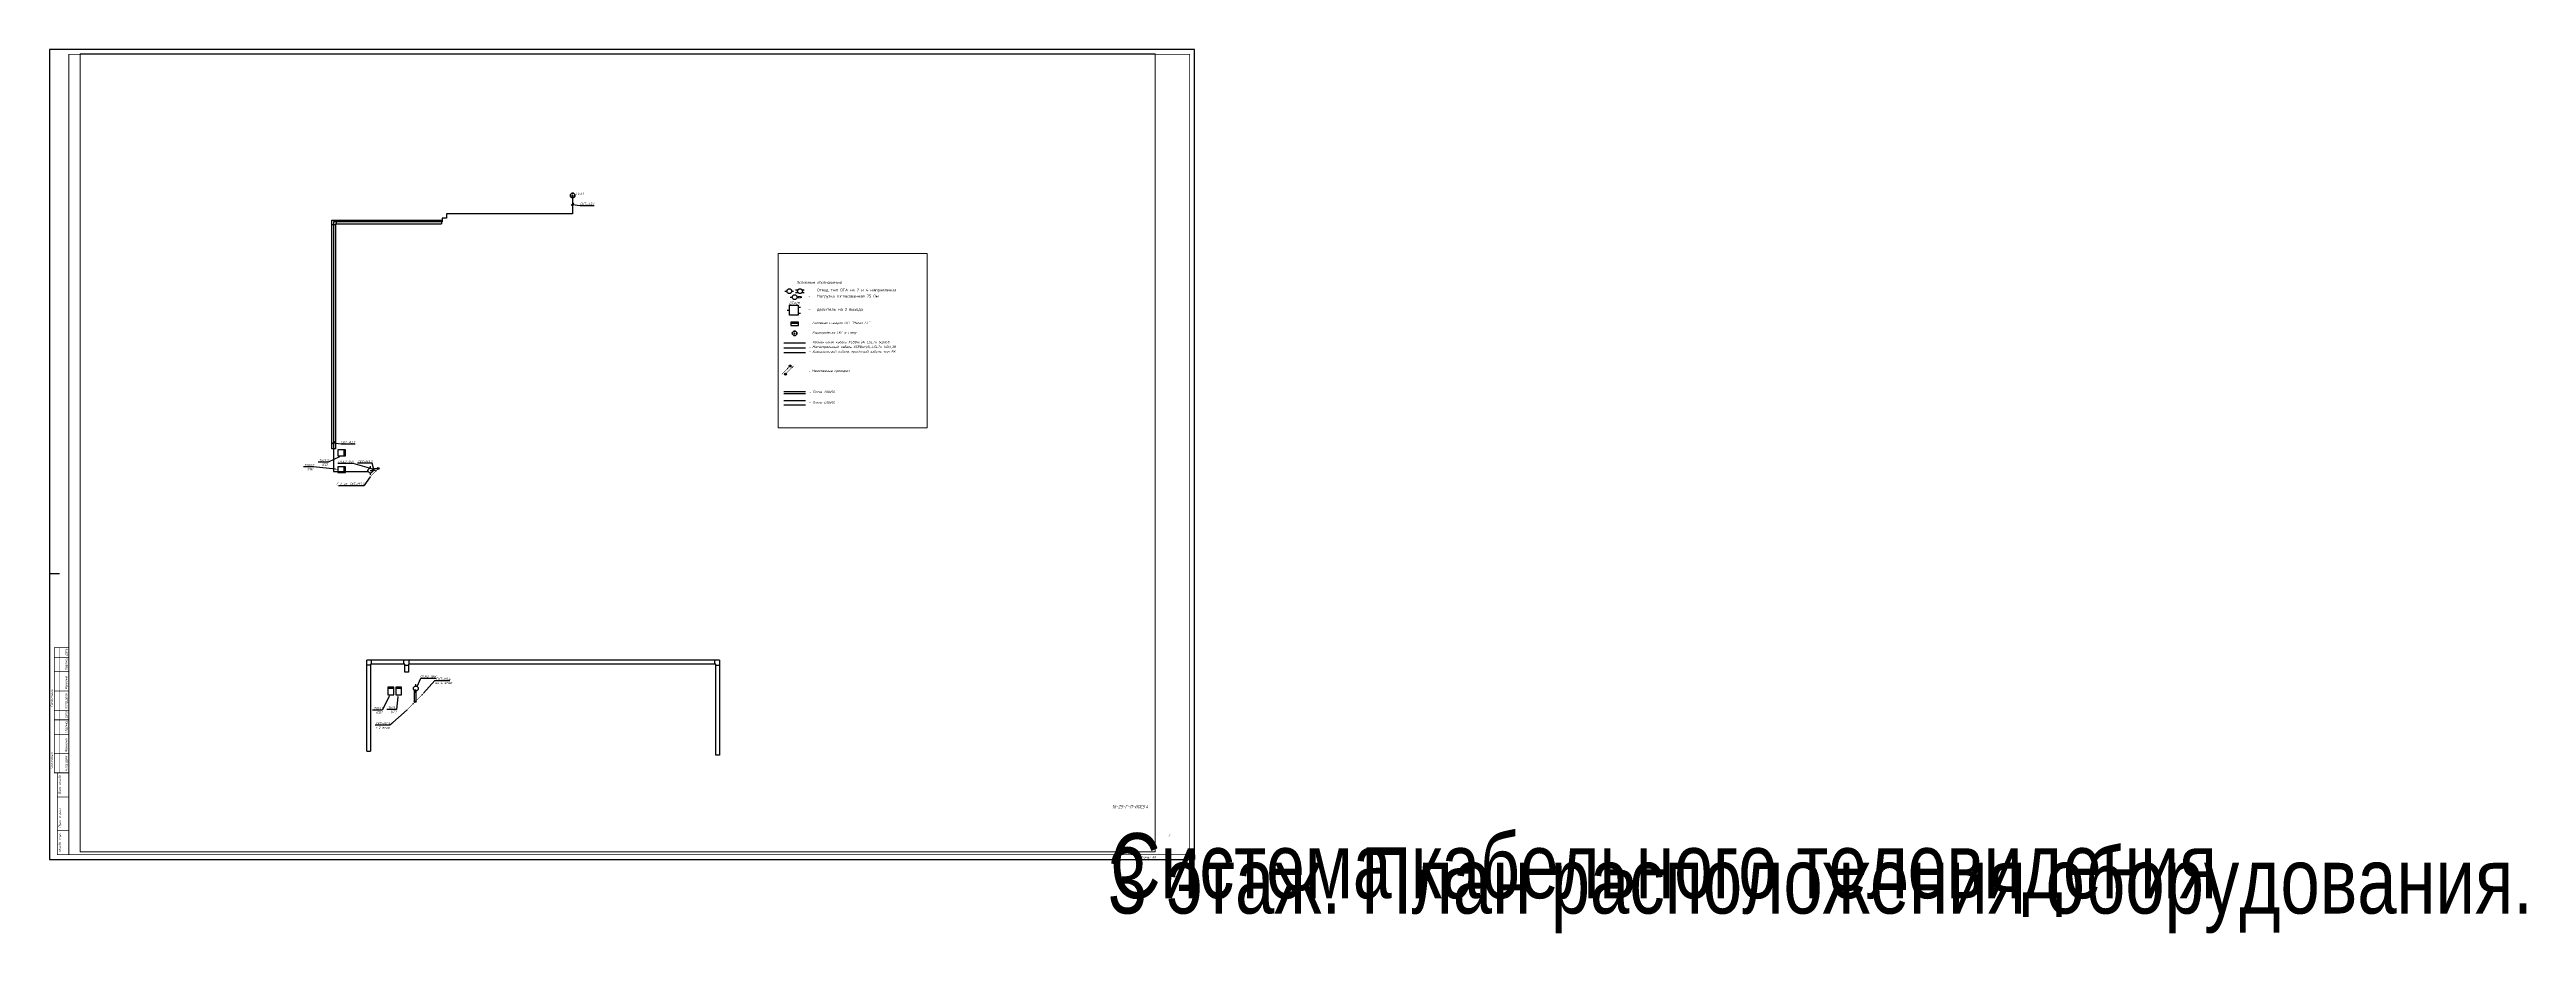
# Paper-space layout '7. 3 этаж' of a CAD drawing. Header units: millimetres. Extents: x 0 to 2573, y -77 to 841.
# The model-space entities are those that its viewports show. They can reach past a viewport. Long polylines and large blocks are cut down to what shows.
import ezdxf
from ezdxf import colors
from ezdxf.entities.mleader import LeaderData, LeaderLine
from ezdxf.enums import TextEntityAlignment as Align
from ezdxf.math import Vec2, Vec3

# ---------------------------------------------------------------- set-up
doc = ezdxf.new("R2018")
doc.units = ezdxf.units.MM
doc.set_wipeout_variables(frame=1)
doc.linetypes.add('$AUDIT_BAD_LTYPE2', pattern=[0, 0, 0])
doc.layers.get('Defpoints').update_dxf_attribs({"lineweight": 50, "true_color": 0xbeff1a})
for name, color, linetype in [('102 Рамка', 252, 'Continuous'), ('СКС_ТШ', 7, 'Continuous'), ('СОУЭ_Оборуд.', 7, 'Continuous')]:
    doc.layers.add(name, color=color, linetype=linetype)
for name, color, linetype, lineweight in [('РФ_Каб.Абонентский', 3, 'Continuous', 30), ('РФ_Каб.Магистраль', 1, 'Continuous', 30), ('РФ_ТШ', 8, 'Continuous', 30), ('СС Текст', 7, 'Continuous', 25), ('СС_СКК_Лоток', 54, 'Continuous', 30), ('СС_Схема', 7, 'Continuous', 30), ('ТВ. Абонентская', 3, 'Continuous', 30), ('текст', 7, 'Continuous', 13), ('Текст Радио', 7, 'Continuous', 20), ('Часофикация', 250, 'Continuous', 20)]:
    doc.layers.add(name, color=color, linetype=linetype, lineweight=lineweight)
doc.styles.add('DEN', font='isocpeur.ttf', dxfattribs={"height": 300})
doc.styles.add('ISOCPEUR', font='isocpeui.ttf', dxfattribs={"height": 2.5})
doc.styles.get("Standard").update_dxf_attribs({"font": 'arial.ttf'})

# ---------------------------------------------------------------- blocks, each defined once
blk = doc.blocks.new('*U285')
at = {"layer": '102 Рамка', "color": 0}
blk.add_lwpolyline([(1189, 841), (0, 841), (0, 0), (1189, 0)], close=True, dxfattribs=at)
at = {"layer": '102 Рамка', "color": 0, "const_width": 0.8}
for points in [[(1184, 5), (1184, 836), (20, 836), (20, 5)], [(5, 220), (20, 220), (20, 90), (5, 90)], [(8, 5), (20, 5), (20, 90), (8, 90)]]:
    blk.add_lwpolyline(points, close=True, dxfattribs=at)
at = {"layer": '102 Рамка', "color": 0}
for points in [[(0, 297), (10.4, 297)], [(1189, 5), (1189, 0)]]:
    blk.add_lwpolyline(points, dxfattribs=at)
for points, const_width in [([(5, 210), (20, 210)], 0.8), ([(10, 90), (10, 220)], 0.05), ([(15, 90), (15, 220)], 0.05), ([(5, 195), (20, 195)], 0.8), ([(5, 175), (20, 175)], 0.8), ([(5, 155), (20, 155)], 0.8), ([(5, 145), (20, 145)], 0.8), ([(5, 130), (20, 130)], 0.8), ([(5, 110), (20, 110)], 0.8), ([(13, 90), (13, 5)], 0.05), ([(8, 65), (20, 65)], 0.8), ([(8, 30), (20, 30)], 0.8)]:
    blk.add_lwpolyline(points, dxfattribs=dict(at, const_width=const_width))
at = {"color": 7, "style": 'ISOCPEUR', "oblique": 10, "width": 0.8}
for tag, height, p in [('ИМЯ-ПРОЕКТА', 3.5, (1122, 54.9)), ('НОМЕР-ЛИСТА', 2.5, (1162.6, 25))]:
    blk.add_attdef(tag, text='', height=height, dxfattribs=at).set_placement(p, align=Align.MIDDLE_CENTER)
at = {"color": 7, "lineweight": 30, "oblique": 10, "width": 0.8, "flags": 104}
for tag, p in [('РАЗДЕЛ-ПРОЕКТА', (1101.6, 27.4)), ('НАИМЕНОВАНИЕ-ЧЕРТЕЖА', (1099, 12.5))]:
    blk.add_attdef(tag, text='', height=2.5, dxfattribs=at).set_placement(p, align=Align.MIDDLE_CENTER)
at = {"layer": '102 Рамка', "color": 7, "style": 'ISOCPEUR', "width": 0.8}
for s, p in [('Дата', (17.2, 211.5)), ('Подпись', (17.2, 196.5)), ('Фамилия', (17.2, 176.5)), ('Согласовано', (2.5, 158.5)), ('N.отд.долж.', (17.2, 156.5)), ('Дата', (17.2, 146.5)), ('Подпись', (17.2, 131.5)), ('Согласовано', (2.5, 93.5)), ('Фамилия', (17.2, 111.5)), ('N.отд.долж.', (17.2, 91.5)), ('Взам. инв.No.', (10.5, 68)), ('Подп. и дата', (10.5, 33)), ('Инв.No. подп.', (10.5, 8))]:
    blk.add_text(s, height=2.5, rotation=90, dxfattribs=at).set_placement(p, align=Align.MIDDLE_LEFT)
blk.add_attdef('FORMATTEXT', text='', height=2.5, dxfattribs=at).set_placement((1132.5, 3.8), align=Align.TOP_LEFT)
blk = doc.blocks.new('*U271')
at = {"color": 0}
blk.add_lwpolyline([(-0.7, -0.7, 0, 1.5, 0), (-2.8, -2.8, 2, 2, 0)], format="xyseb", dxfattribs=at)
at = {"color": 0, "const_width": 0.5}
blk.add_lwpolyline([(-8.5, -8.5), (-2.8, -2.8)], dxfattribs=at)
at = {"color": 0}
for radius in [1, 0.5]:
    blk.add_circle((0, 0), radius, dxfattribs=at)
blk = doc.blocks.new('*U274')
at = {"color": 0}
for points in [[(-0.7, -0.7, 0, 1.5, 0), (-2.8, -2.8, 2, 2, 0)], [(8.7, 8.7, 0, 1.5, 0), (6.6, 6.6, 2, 2, 0)]]:
    blk.add_lwpolyline(points, format="xyseb", dxfattribs=at)
at = {"color": 0, "const_width": 0.5}
for points in [[(0.7, 0.7), (6.6, 6.6)], [(-8.5, -8.5), (-2.8, -2.8)]]:
    blk.add_lwpolyline(points, dxfattribs=at)
at = {"color": 0}
for radius in [1, 0.5]:
    blk.add_circle((0, 0), radius, dxfattribs=at)
blk = doc.blocks.new('Лоток 3 этаж')
at = {"layer": 'СС_СКК_Лоток', "color": 0}
for p, q in [((597211, -89345), (597211, -65597)), ((597211, -65597), (608631, -65597)), ((597611, -66107), (597211, -66107)), ((597611, -65997), (597612, -89345)), ((597611, -65997), (608631, -65997)), ((597711, -65997), (597711, -65597)), ((608631, -65597), (608631, -65997)), ((597612, -89345), (597211, -89345)), ((600853, -120752), (600853, -111307)), ((637503, -111307), (600853, -111307)), ((601253, -111802), (600853, -111802)), ((604791, -111707), (601253, -111707)), ((601253, -111707), (601253, -120752)), ((601335, -111707), (601335, -111307)), ((604709, -111707), (604709, -111307)), ((604791, -112550), (604791, -111707)), ((604791, -111816), (605191, -111816)), ((605191, -112550), (604791, -112550)), ((637103, -111707), (605191, -111707)), ((605191, -111707), (605191, -112550)), ((605269, -111707), (605269, -111307)), ((637019, -111707), (637019, -111307)), ((637103, -121156), (637103, -111707)), ((637103, -111802), (637503, -111802)), ((637503, -111307), (637503, -121156)), ((600853, -120752), (601253, -120752)), ((637503, -121156), (637103, -121156))]:
    blk.add_line(p, q, dxfattribs=at)
blk = doc.blocks.new('*U270')
at = {"color": 0, "const_width": 0.5}
blk.add_lwpolyline([(0.7, 0.7), (6.6, 6.6)], dxfattribs=at)
at = {"color": 0}
blk.add_lwpolyline([(8.7, 8.7, 0, 1.5, 0), (6.6, 6.6, 2, 2, 0)], format="xyseb", dxfattribs=at)
for radius in [1, 0.5]:
    blk.add_circle((0, 0), radius, dxfattribs=at)
blk = doc.blocks.new('*U167')
at = {"color": 0, "lineweight": 30}
blk.add_lwpolyline([(300, 0), (300, 800), (-300, 800), (-300, 0)], close=True, dxfattribs=at)
blk.add_lwpolyline([(300, 650), (-300, 650)], dxfattribs=at)
blk = doc.blocks.new('*U275')
at = {"color": 0, "lineweight": 30}
blk.add_lwpolyline([(800, 0), (800, 350), (0, 350), (0, 0)], close=True, dxfattribs=at)
blk.add_lwpolyline([(800, 200), (0, 200)], dxfattribs=at)
blk = doc.blocks.new('_Oblique')
at = {"color": 0, "linetype": 'ByBlock', "lineweight": -2}
blk.add_line((-0.5, -0.5), (0.5, 0.5), dxfattribs=at)
blk = doc.blocks.new('_None')
blk = doc.blocks.new('A$C13B90458')
at = {"lineweight": 40}
for radius in [200, 18.8]:
    blk.add_circle((0, 0), radius, dxfattribs=at)
blk = doc.blocks.new('*U292')
at = {"color": 0, "lineweight": 30}
for p, q in [((0, 250), (0, 450)), ((0, -450), (0, -250))]:
    blk.add_line(p, q, dxfattribs=at)
at = {"color": 0, "linetype": '$AUDIT_BAD_LTYPE2', "lineweight": 30}
blk.add_circle((0, 0), 250, dxfattribs=at)
blk = doc.blocks.new('*U290')
for p, q in [((-2.3, 5), (0, 5)), ((0, 0), (0, 10.1)), ((0, 10.1), (9, 10.1)), ((9, 0), (0, 0)), ((9, 10.1), (9, 0)), ((9, 8.3), (11.3, 8.3)), ((9, 1.8), (11.3, 1.8))]:
    blk.add_line(p, q)
at = {"style": 'ISOCPEUR'}
blk.add_attdef('НАЗВАНИЕ', (-0.6, 11.2), '', height=2.5, dxfattribs=at)
blk = doc.blocks.new('*U291')
at = {"color": 0, "lineweight": 30}
for p, q in [((-150, 200), (-150, 450)), ((150, 200), (150, 450)), ((-150, -450), (-150, -200)), ((150, -450), (150, -200))]:
    blk.add_line(p, q, dxfattribs=at)
at = {"color": 0, "linetype": '$AUDIT_BAD_LTYPE2', "lineweight": 30}
blk.add_circle((0, 0), 250, dxfattribs=at)
blk = doc.blocks.new('Нагр 75 Ом')
for points in [[(2.5, 0), (3.5, 0)], [(3.5, 0.75), (3.5, -0.75)]]:
    blk.add_lwpolyline(points)
at = {"layer": 'Часофикация'}
blk.add_lwpolyline([(2.5, 0.75), (0, 0.75), (0, -0.75), (2.5, -0.75)], close=True, dxfattribs=at)

msp = doc.modelspace()

# ---------------------------------------------------------------- linework, layer by layer
at = {"layer": 'РФ_Каб.Абонентский'}
msp.add_lwpolyline([(622236.6, -63043.3), (622236.6, -64945.3), (609145.9, -64945.3), (609145.9, -65413.6), (608680.6, -65413.6), (608680.6, -65797.3), (597411, -65797.3), (597411, -91710.3), (601048.4, -91709.8)], dxfattribs=at)
at = {"layer": 'РФ_Каб.Магистраль'}
for points in [[(601212, -91615), (601571.5, -91615), (601571.5, -91400.3), (602049, -91400.3)], [(605990.4, -115591.9), (605990.4, -114402.8), (605790.5, -114402.8), (605790.5, -115593.4)]]:
    msp.add_lwpolyline(points, dxfattribs=at)

# ---------------------------------------------------------------- block references
at = {"layer": 'СКС_ТШ', "color": 251, "lineweight": 30, "true_color": 0x636466, "rotation": 270}
for p in [(597840.9, -89765.3), (597840.9, -91510.3)]:
    msp.add_blockref('*U167', p, dxfattribs=at)
at = {"layer": 'СКС_ТШ', "color": 251, "lineweight": 30, "true_color": 0x636466}
for p in [(603355.9, -114888.9), (604155.9, -114888.9)]:
    msp.add_blockref('*U167', p, dxfattribs=at)
at = {"layer": 'СС Текст', "color": 3}
for p in [(601230.4, -91614.3), (605948.4, -114238.6)]:
    msp.add_blockref('*U292', p, dxfattribs=at)
at = {"layer": 'СС_СКК_Лоток'}
msp.add_blockref('Лоток 3 этаж', (0, 0), dxfattribs=at)
at = {"layer": 'СС_СКК_Лоток', "xscale": 100, "yscale": 100, "zscale": 100}
for name, p in [('*U271', (602049, -91400.3)), ('*U274', (605890.5, -115593.4))]:
    msp.add_blockref(name, p, dxfattribs=at)
at = {"layer": 'ТВ. Абонентская', "lineweight": 30, "ltscale": 5, "xscale": 1.2, "yscale": 1.2, "zscale": 1.2}
msp.add_blockref('A$C13B90458', (622236.6, -63043.3), dxfattribs=at)

# ---------------------------------------------------------------- texts
at = {"layer": 'СОУЭ_Оборуд.', "insert": (622921.1, -62871.6), "char_height": 250, "width": 594.035, "attachment_point": 5, "style": 'ISOCPEUR'}
msp.add_mtext('TV3.1', dxfattribs=at)

# ---------------------------------------------------------------- leaders
at = {"layer": 'РФ_ТШ', "color": 7, "lineweight": 0}
ml = msp.add_multileader_mtext('Standard', dxfattribs=at)
ml.set_content('ОТА2-16Н', color=7, style='ISOCPEUR')
ml.set_leader_properties()
ml.set_arrow_properties(name='NONE')
ml.build(insert=Vec2(0, 0))
ml.multileader.update_dxf_attribs({"has_dogleg": 0, "text_left_attachment_type": 6, "text_right_attachment_type": 6, "dogleg_length": 100, "arrow_head_size": 250})
ctx = ml.context
ctx.base_point, ctx.char_height, ctx.arrow_head_size, ctx.landing_gap_size, ctx.plane_origin = Vec3(597917.9, -90872), 250, 250, 0, Vec3(606463.4, -92488)
ctx.left_attachment, ctx.right_attachment, ctx.text_align_type = 6, 6, 1
notes = []
notes.append((ctx, [(0, (1, 1, 0), (599548.9, -90872), (-1, 0), 100, [(0, [(601138.6, -91376)], 0, [])])]))
ctx.mtext.insert, ctx.mtext.width, ctx.mtext.alignment, ctx.mtext.flow_direction = Vec3(598683.4, -90572), 1991.197, 2, 5
at = {"layer": 'СКС_ТШ', "color": 7}
ml = msp.add_multileader_mtext('Standard', dxfattribs=at)
ml.set_content('ТШ3.2\\P (СБ)', color=7, style='ISOCPEUR')
ml.set_leader_properties()
ml.build(insert=Vec2(0, 0))
ml.multileader.update_dxf_attribs({"has_dogleg": 0, "text_left_attachment_type": 6, "text_right_attachment_type": 6, "dogleg_length": 100, "arrow_head_size": 250})
ctx = ml.context
ctx.base_point, ctx.char_height, ctx.arrow_head_size, ctx.landing_gap_size, ctx.plane_origin = Vec3(594431.6, -91233), 250, 250, 0, Vec3(602897, -93631.8)
ctx.left_attachment, ctx.right_attachment, ctx.text_align_type = 6, 6, 1
notes.append((ctx, [(0, (1, 1, 0), (595411.3, -91233), (-1, 0), 100, [(0, [(597840.9, -91510.3)], 0, [])])]))
ctx.mtext.insert, ctx.mtext.width, ctx.mtext.alignment, ctx.mtext.flow_direction = Vec3(594871.5, -90933), 1520.837, 2, 5
ml = msp.add_multileader_mtext('Standard', dxfattribs=at)
ml.set_content('ТШ3.2\\P (СС)', color=7, style='ISOCPEUR')
ml.set_leader_properties()
ml.build(insert=Vec2(0, 0))
ml.multileader.update_dxf_attribs({"has_dogleg": 0, "text_left_attachment_type": 6, "text_right_attachment_type": 6, "dogleg_length": 100, "arrow_head_size": 250})
ctx = ml.context
ctx.base_point, ctx.char_height, ctx.arrow_head_size, ctx.landing_gap_size, ctx.plane_origin = Vec3(595952.2, -90741.8), 250, 250, 0, Vec3(602494.8, -92813.5)
ctx.left_attachment, ctx.right_attachment, ctx.text_align_type = 6, 6, 1
notes.append((ctx, [(0, (1, 1, 0), (596932, -90741.8), (-1, 0), 100, [(0, [(598240.9, -90065.3)], 0, [])])]))
ctx.mtext.insert, ctx.mtext.width, ctx.mtext.alignment, ctx.mtext.flow_direction = Vec3(596392.1, -90441.8), 1520.837, 2, 5
at = {"layer": 'СС Текст', "color": 7, "lineweight": 0}
ml = msp.add_multileader_mtext('Standard', dxfattribs=at)
ml.set_content('{\\C256;СКТ-А3.1}', color=7, style='ISOCPEUR')
ml.set_leader_properties()
ml.set_arrow_properties(name='OBLIQUE')
ml.build(insert=Vec2(0, 0))
ml.multileader.update_dxf_attribs({"has_dogleg": 0, "text_left_attachment_type": 6, "text_right_attachment_type": 6, "dogleg_length": 100, "arrow_head_size": 250})
ctx = ml.context
ctx.base_point, ctx.char_height, ctx.arrow_head_size, ctx.landing_gap_size, ctx.plane_origin = Vec3(623025.3, -64089.4), 250, 250, 0, Vec3(635949.6, -67472.5)
ctx.left_attachment, ctx.right_attachment, ctx.text_align_type = 6, 6, 1
notes.append((ctx, [(1, (1, 1, 0), (622925.3, -64089.4), (1, 0), 100, [(0, [(622236.6, -63994.3)], 0, [])])]))
ctx.mtext.insert, ctx.mtext.width, ctx.mtext.alignment, ctx.mtext.flow_direction = Vec3(623740.7, -63789.4), 1991.197, 2, 5
ml = msp.add_multileader_mtext('Standard', dxfattribs=at)
ml.set_content('{\\C256;СКТ-А3.1}', color=7, style='ISOCPEUR')
ml.set_leader_properties()
ml.set_arrow_properties(name='OBLIQUE')
ml.build(insert=Vec2(0, 0))
ml.multileader.update_dxf_attribs({"has_dogleg": 0, "text_left_attachment_type": 6, "text_right_attachment_type": 6, "dogleg_length": 100, "arrow_head_size": 250})
ctx = ml.context
ctx.base_point, ctx.char_height, ctx.arrow_head_size, ctx.landing_gap_size, ctx.plane_origin = Vec3(598188.5, -88829.8), 250, 250, 0, Vec3(611112.8, -92212.9)
ctx.left_attachment, ctx.right_attachment, ctx.text_align_type = 6, 6, 1
notes.append((ctx, [(1, (1, 1, 0), (598088.5, -88829.8), (1, 0), 100, [(0, [(597399.9, -88734.7)], 0, [])])]))
ctx.mtext.insert, ctx.mtext.width, ctx.mtext.alignment, ctx.mtext.flow_direction = Vec3(598904, -88529.8), 1991.197, 2, 5
ml = msp.add_multileader_mtext('Standard', dxfattribs=at)
ml.set_content('{\\C256;C 2 эт. СКТ-M3.2}', color=7, style='ISOCPEUR')
ml.set_leader_properties()
ml.set_arrow_properties(name='NONE')
ml.build(insert=Vec2(0, 0))
ml.multileader.update_dxf_attribs({"has_dogleg": 0, "text_left_attachment_type": 6, "text_right_attachment_type": 6, "dogleg_length": 100, "arrow_head_size": 250})
ctx = ml.context
ctx.base_point, ctx.char_height, ctx.arrow_head_size, ctx.landing_gap_size, ctx.plane_origin = Vec3(597738.2, -93179.6), 250, 250, 0, Vec3(610435.8, -98991.6)
ctx.left_attachment, ctx.right_attachment, ctx.text_align_type = 6, 6, 1
notes.append((ctx, [(0, (1, 1, 0), (600638.8, -93179.6), (-1, 0), 100, [(0, [(601199, -92250.3)], 0, [])])]))
ctx.mtext.insert, ctx.mtext.width, ctx.mtext.alignment, ctx.mtext.flow_direction = Vec3(599138.5, -92879.6), 3554.766, 2, 5
ml = msp.add_multileader_mtext('Standard', dxfattribs=at)
ml.set_content('{\\C256;СКТ-M3.2}', color=7, style='ISOCPEUR')
ml.set_leader_properties()
ml.set_arrow_properties(name='OBLIQUE')
ml.build(insert=Vec2(0, 0))
ml.multileader.update_dxf_attribs({"has_dogleg": 0, "text_left_attachment_type": 6, "text_right_attachment_type": 6, "dogleg_length": 100, "arrow_head_size": 250})
ctx = ml.context
ctx.base_point, ctx.char_height, ctx.arrow_head_size, ctx.landing_gap_size, ctx.plane_origin = Vec3(599932, -90859.5), 250, 250, 0, Vec3(611300.4, -96671.5)
ctx.left_attachment, ctx.right_attachment, ctx.text_align_type = 6, 6, 1
notes.append((ctx, [(0, (1, 1, 0), (601503.4, -90859.5), (-1, 0), 100, [(0, [(601571.5, -91507.6)], 0, [])])]))
ctx.mtext.insert, ctx.mtext.width, ctx.mtext.alignment, ctx.mtext.flow_direction = Vec3(600667.7, -90559.5), 1991.197, 2, 5
at = {"layer": 'СС_СКК_Лоток', "color": 7, "lineweight": 0}
ml = msp.add_multileader_mtext('Standard', dxfattribs=at)
ml.set_content('ОТА2-18Н', color=7, style='ISOCPEUR')
ml.set_leader_properties()
ml.set_arrow_properties(name='NONE')
ml.build(insert=Vec2(0, 0))
ml.multileader.update_dxf_attribs({"has_dogleg": 0, "text_left_attachment_type": 6, "text_right_attachment_type": 6, "dogleg_length": 100, "arrow_head_size": 250})
ctx = ml.context
ctx.base_point, ctx.char_height, ctx.arrow_head_size, ctx.landing_gap_size, ctx.plane_origin = Vec3(606454.7, -113158.8), 250, 250, 0, Vec3(613301.8, -115690.6)
ctx.left_attachment, ctx.right_attachment, ctx.text_align_type = 6, 6, 1
notes.append((ctx, [(1, (1, 1, 0), (606354.7, -113158.8), (1, 0), 100, [(0, [(606091, -114033.2)], 0, [])])]))
ctx.mtext.insert, ctx.mtext.width, ctx.mtext.alignment, ctx.mtext.flow_direction = Vec3(607227.7, -112858.8), 1991.197, 2, 5
ml = msp.add_multileader_mtext('Standard', dxfattribs=at)
ml.set_content('СКТ-M1.4\\Pна 4 этаж', color=7, style='ISOCPEUR')
ml.set_leader_properties()
ml.set_arrow_properties(name='NONE')
ml.build(insert=Vec2(0, 0))
ml.multileader.update_dxf_attribs({"has_dogleg": 0, "text_left_attachment_type": 6, "text_right_attachment_type": 6, "dogleg_length": 100, "arrow_head_size": 250})
ctx = ml.context
ctx.base_point, ctx.char_height, ctx.arrow_head_size, ctx.landing_gap_size, ctx.plane_origin = Vec3(607928.8, -113414.7), 250, 250, 0, Vec3(614775.8, -115946.5)
ctx.left_attachment, ctx.right_attachment, ctx.text_align_type = 6, 6, 1
notes.append((ctx, [(1, (1, 1, 0), (607828.8, -113414.7), (1, 0), 100, [(0, [(606761.2, -114722.7)], 0, [])])]))
ctx.mtext.insert, ctx.mtext.width, ctx.mtext.alignment, ctx.mtext.flow_direction = Vec3(608802.8, -113114.7), 1991.197, 2, 5
at = {"layer": 'СС_СКК_Лоток', "color": 8, "lineweight": 0}
ml = msp.add_multileader_mtext('Standard', dxfattribs=at)
ml.set_content('ТШ3.1\\P (СБ)', color=7, style='ISOCPEUR')
ml.set_leader_properties()
ml.build(insert=Vec2(0, 0))
ml.multileader.update_dxf_attribs({"has_dogleg": 0, "text_left_attachment_type": 6, "text_right_attachment_type": 6, "dogleg_length": 100, "arrow_head_size": 250})
ctx = ml.context
ctx.base_point, ctx.char_height, ctx.arrow_head_size, ctx.landing_gap_size, ctx.plane_origin = Vec3(601626.4, -116473.3), 250, 250, 0, Vec3(609795.6, -118813.8)
ctx.left_attachment, ctx.right_attachment, ctx.text_align_type = 6, 6, 1
notes.append((ctx, [(0, (1, 1, 0), (602565.6, -116473.3), (-1, 0), 100, [(0, [(603304.9, -114843.5)], 0, [])])]))
ctx.mtext.insert, ctx.mtext.width, ctx.mtext.alignment, ctx.mtext.flow_direction = Vec3(602046, -116173.3), 1520.837, 2, 5
ml = msp.add_multileader_mtext('Standard', dxfattribs=at)
ml.set_content('ТШ3.1\\P (СС)', color=7, style='ISOCPEUR')
ml.set_leader_properties()
ml.build(insert=Vec2(0, 0))
ml.multileader.update_dxf_attribs({"has_dogleg": 0, "text_left_attachment_type": 6, "text_right_attachment_type": 6, "dogleg_length": 100, "arrow_head_size": 250})
ctx = ml.context
ctx.base_point, ctx.char_height, ctx.arrow_head_size, ctx.landing_gap_size, ctx.plane_origin = Vec3(603105.6, -116428.6), 250, 250, 0, Vec3(611103.9, -119325.8)
ctx.left_attachment, ctx.right_attachment, ctx.text_align_type = 6, 6, 1
notes.append((ctx, [(0, (1, 1, 0), (604044.8, -116428.6), (-1, 0), 100, [(0, [(604104.9, -114843.5)], 0, [])])]))
ctx.mtext.insert, ctx.mtext.width, ctx.mtext.alignment, ctx.mtext.flow_direction = Vec3(603525.2, -116128.6), 1520.837, 2, 5
for ctx, leaders in notes:
    for number, flags, end, landing, length, lines in leaders:
        leader = LeaderData()
        leader.index, (leader.has_last_leader_line, leader.has_dogleg_vector, leader.attachment_direction) = number, flags
        leader.last_leader_point, leader.dogleg_vector, leader.dogleg_length = Vec3(end), Vec3(landing), length
        for number, points, colour, breaks in lines:
            line = LeaderLine()
            line.index, line.vertices, line.color, line.breaks = number, Vec3.list(points), colors.encode_raw_color(colour), breaks
            leader.lines.append(line)
        ctx.leaders.append(leader)

# ---------------------------------------------------------------- wipeouts: each hides what was drawn before it
msp.add_wipeout([(53452.5, -92948.6), (54121.6, -117034.3), (81423.1, -116949.1), (81187.8, -92144)]).dxf.layer = 'Текст Радио'

# ---------------------------------------------------------------- next in the draw order: linework, layer by layer
at = {"layer": 'СС_Схема', "color": 3}
msp.add_line((63752.5, -106720.7), (65991.3, -106720.7), dxfattribs=at)
at = {"layer": 'СС_Схема', "color": 1}
msp.add_line((63752.5, -107220.7), (65991.3, -107220.7), dxfattribs=at)
at = {"layer": 'СС_Схема', "color": 4}
msp.add_line((63752.5, -107720.7), (65991.3, -107720.7), dxfattribs=at)
at = {"layer": 'СС_Схема', "color": 67, "true_color": 0x727430}
for p, q in [((65991.3, -111780.3), (63752.5, -111780.3)), ((63752.5, -111980.3), (65991.3, -111980.3)), ((65991.3, -112726.5), (63752.5, -112726.5)), ((63752.5, -113126.5), (65991.3, -113126.5))]:
    msp.add_line(p, q, dxfattribs=at)

# ---------------------------------------------------------------- next in the draw order: block references
at = {"layer": 'СС Текст', "color": 3, "rotation": 270}
for name, p in [('*U292', (64317.6, -101337.3)), ('*U292', (64871.9, -101965.1)), ('*U291', (65426.3, -101337.3))]:
    msp.add_blockref(name, p, dxfattribs=at)
at = {"layer": 'СС_Схема', "xscale": 100, "yscale": 100, "zscale": 100}
msp.add_blockref('*U290', (64338.7, -103816.8), dxfattribs=at).add_auto_attribs({'НАЗВАНИЕ': 'ДТА2Н'})
at = {"layer": 'СС_Схема', "color": 5, "lineweight": 30}
msp.add_blockref('*U275', (64471.9, -104895.7), dxfattribs=at)
at = {"layer": 'СС_Схема', "color": 67, "true_color": 0x727430, "xscale": 100, "yscale": 100, "zscale": 100}
for name, p in [('*U271', (64393.1, -109111.7)), ('*U270', (63919, -109955.7))]:
    msp.add_blockref(name, p, dxfattribs=at)
at = {"layer": 'ТВ. Абонентская', "lineweight": 30, "ltscale": 5, "xscale": 1.2, "yscale": 1.2, "zscale": 1.2}
msp.add_blockref('A$C13B90458', (64871.9, -105720.7), dxfattribs=at)
at = {"layer": 'Текст Радио', "xscale": 100, "yscale": 100, "zscale": 100}
msp.add_blockref('Нагр 75 Ом', (65221.9, -101965.1), dxfattribs=at)

# ---------------------------------------------------------------- next in the draw order: texts
at = {"layer": 'СС_Схема', "ltscale": 100, "char_height": 250, "attachment_point": 5, "style": 'ISOCPEUR'}
for s, width, insert in [('\\pxql;- Головная станция СКТ "Мини ГС"', 11139.526, (71907.5, -104654.2)), ('\\pxql;- Радиорозетка СКТ в стену', 11139.526, (71907.5, -105654.2)), ('\\pxql;- Абонентский кабель КСВВнг(А)-LSLTx 1х2х0,8', 11139.526, (71907.5, -106654.2)), ('\\pxql;- Магистральный кабель КСВВнг(А)-LSLTx 1х2х1,38', 11139.526, (71907.5, -107154.2)), ('\\pxql;- Коаксиальный кабель приёмный кабель тип РК', 11139.526, (71907.5, -107654.2)), ('\\pxql;- Межэтажные проходки', 7258.592, (69923, -109643.6)), ('- {\\C7;Лоток 400х50} ', 2852.05, (67689.3, -112910.6)), ('- {\\C7;Лоток 200х50\\P\\pxql;} ', 2852.05, (67697.2, -112013.3))]:
    msp.add_mtext_dynamic_manual_height_columns(s, width=width, gutter_width=12.5, heights=[0], dxfattribs=dict(at, insert=insert))
at = {"layer": 'текст', "color": 7, "char_height": 300, "width": 13430.631, "attachment_point": 1, "style": 'DEN'}
for s, insert in [('\\pxi-3,l5,sm1.5,t5;Условные обозначения', (64546.5, -100280.2)), ('\\pxi-3,l5,sm1.5,t5;-^IОтвод тип ОТА на 2 и 4 направления', (65696.4, -101071.8)), ('\\pxi-3,l5,sm1.5,t5;-^IНагрузка согласованная 75 Ом', (65696.4, -101699.6)), ('\\pxi-3,l5,sm1.5,t5;-^Iделитель на 2 выхода', (65696.4, -103073.4))]:
    msp.add_mtext(s, dxfattribs=dict(at, insert=insert))

# ---------------------------------------------------------------- next in the draw order: leaders
at = {"layer": 'СС_СКК_Лоток', "color": 7, "lineweight": 0}
ml = msp.add_multileader_mtext('Standard', dxfattribs=at)
ml.set_content('СКТ-M1.3\\Pс 2 этаж', color=7, style='ISOCPEUR')
ml.set_leader_properties()
ml.set_arrow_properties(name='NONE')
ml.build(insert=Vec2(0, 0))
ml.multileader.update_dxf_attribs({"has_dogleg": 0, "text_left_attachment_type": 6, "text_right_attachment_type": 6, "dogleg_length": 100, "arrow_head_size": 250})
ctx = ml.context
ctx.base_point, ctx.char_height, ctx.arrow_head_size, ctx.landing_gap_size, ctx.plane_origin = Vec3(601765.8, -118061.2), 250, 250, 0, Vec3(611174.1, -119816.7)
ctx.left_attachment, ctx.right_attachment, ctx.text_align_type = 6, 6, 1
notes = []
notes.append((ctx, [(0, (1, 1, 0), (603346.5, -118061.2), (-1, 0), 100, [(0, [(605040.5, -116443.4)], 0, [])])]))
ctx.mtext.insert, ctx.mtext.width, ctx.mtext.alignment, ctx.mtext.flow_direction = Vec3(602506.1, -117761.2), 1991.197, 2, 5
ctx.mtext.has_bg_fill, ctx.mtext.bg_color, ctx.mtext.bg_scale_factor, ctx.mtext.bg_transparency, ctx.mtext.use_window_bg_color = 1, -1027028792, 1.5, 0, 1
for ctx, leaders in notes:
    for number, flags, end, landing, length, lines in leaders:
        leader = LeaderData()
        leader.index, (leader.has_last_leader_line, leader.has_dogleg_vector, leader.attachment_direction) = number, flags
        leader.last_leader_point, leader.dogleg_vector, leader.dogleg_length = Vec3(end), Vec3(landing), length
        for number, points, colour, breaks in lines:
            line = LeaderLine()
            line.index, line.vertices, line.color, line.breaks = number, Vec3.list(points), colors.encode_raw_color(colour), breaks
            leader.lines.append(line)
        ctx.leaders.append(leader)

psp = doc.layouts.new('7. 3 этаж')

# ---------------------------------------------------------------- block references
at = {"color": 7, "lineweight": 30}
ref = psp.add_blockref('*U285', (0.1, 0), dxfattribs=at)
ref.add_attrib('FORMATTEXT', 'Формат А0', dxfattribs={"layer": '102 Рамка', "color": 7, "height": 2.5, "style": 'ISOCPEUR', "width": 0.8}).set_placement((1132.6, 3.8), align=Align.TOP_LEFT)
ref.add_attrib('НОМЕР-ЛИСТА', '7', dxfattribs={"color": 7, "height": 2.5, "style": 'ISOCPEUR', "oblique": 10, "width": 0.8}).set_placement((1162.6, 25), align=Align.MIDDLE_CENTER)
lines = psp.add_mtext('\\W0.8000;3 этаж. План расположения оборудования.', dxfattribs={"color": 7, "insert": (1099.1, 12.5), "char_height": 68.583, "attachment_point": 1})
ref.add_attrib('НАИМЕНОВАНИЕ-ЧЕРТЕЖА', '', (1099.1, 12.5), dxfattribs={"flags": 104}).embed_mtext(lines)
ref.add_attrib('ИМЯ-ПРОЕКТА', '16-25-Г-П-ИОС5.4', dxfattribs={"color": 7, "height": 3.5, "style": 'ISOCPEUR', "oblique": 10, "width": 0.8}).set_placement((1122.1, 54.9), align=Align.MIDDLE_CENTER)
lines = psp.add_mtext('\\W0.8000;Система кабельного телевидения', dxfattribs={"color": 7, "lineweight": 30, "insert": (1101.7, 27.4), "char_height": 67.629, "attachment_point": 1})
ref.add_attrib('РАЗДЕЛ-ПРОЕКТА', '', (1101.7, 27.4), dxfattribs={"flags": 104}).embed_mtext(lines)

# ---------------------------------------------------------------- viewports
at = {"layer": 'Defpoints'}
psp.add_viewport(center=(590.2, 422.3), size=(1116.4, 828.398), view_center_point=(626918.3, -89766.6), view_height=82839.77, dxfattribs=at)
psp.add_viewport(center=(834.2, 538.7), size=(155, 181.05), view_center_point=(70897.7, -106483.3), view_height=18104.93, status=3, dxfattribs=at)

doc.saveas('drawing.dxf')
